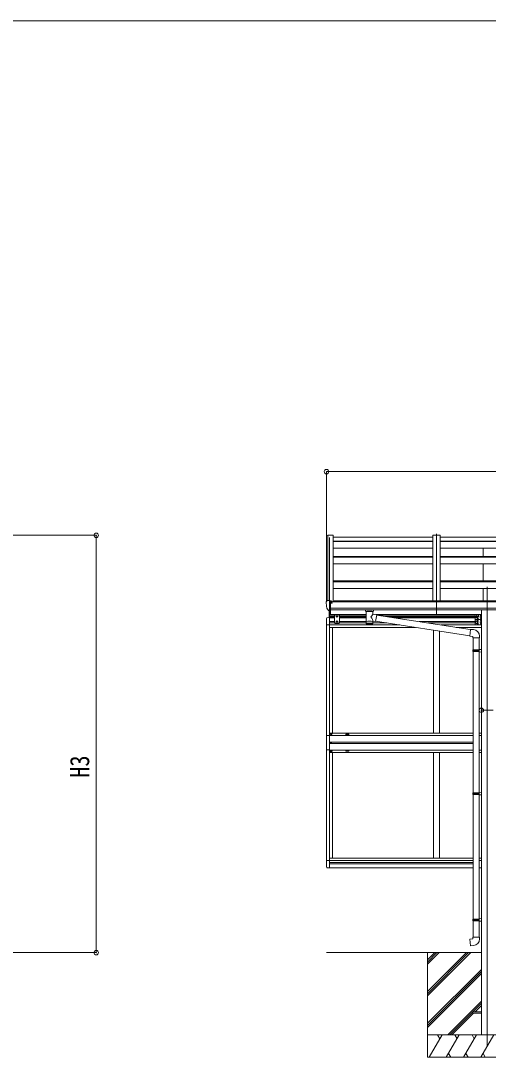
# Model space of a CAD drawing. Units: millimetres at full size, sheet at 1:30; details may follow other scales. Extents: x -8385 to 8479, y -5853 to 5787.
# Drawn here: x 31 to 3161, y -1146 to 5787 of the extents above; entities that cross this region are included whole.
import ezdxf
from ezdxf.enums import TextEntityAlignment as Align

# ---------------------------------------------------------------- set-up
doc = ezdxf.new("R2010")
doc.units = ezdxf.units.MM
doc.header["$LTSCALE"] = 30
doc.header["$PDMODE"] = 32
doc.header["$PDSIZE"] = 30
for name, color, linetype, lineweight in [('0-0_0', 7, 'Continuous', 9), ('0-1_本体', 4, 'Continuous', 9), ('0-2_部品', 7, 'Continuous', 9), ('0-8_PARTS2', 2, 'Continuous', 9), ('0-A_寸法', 6, 'Continuous', 9), ('1-1_GLASS', 4, 'Continuous', 9), ('1-2_GLASS_SEAL', 7, 'Continuous', 9), ('F-0_240', 7, 'Continuous', 9)]:
    doc.layers.add(name, color=color, linetype=linetype, lineweight=lineweight)
doc.styles.add('ＭＳ ゴシック', font='')
doc.styles.get('ＭＳ ゴシック').set_extended_font_data('MS Gothic')

msp = doc.modelspace()

# ---------------------------------------------------------------- linework, layer by layer
at = {"layer": '0-0_0'}
for p, q in [((2078.08, -446.39), (3114.58, -446.39)), ((2754.08, -446.39), (2754.08, -1146.39)), ((2754.08, -707.12), (3014.81, -446.39)), ((2754.08, -721.26), (3028.96, -446.39)), ((2754.08, -735.4), (3043.1, -446.39)), ((2754.08, -523.27), (2830.96, -446.39)), ((2754.08, -509.13), (2816.82, -446.39)), ((2754.08, -494.99), (2802.68, -446.39)), ((2754.08, -919.25), (3114.58, -558.75)), ((2754.08, -933.39), (3114.58, -572.9)), ((2754.08, -947.54), (3114.58, -587.04)), ((2889.07, -996.39), (3114.58, -770.88)), ((3057.73, -841.88), (3114.58, -785.03)), ((3071.87, -841.88), (3114.58, -799.17)), ((2903.22, -996.39), (3054.08, -845.53)), ((2917.36, -996.39), (3062.87, -850.88)), ((3554.08, -996.39), (2754.08, -996.39)), ((2764.37, -1146.39), (2850.97, -996.39)), ((2835.97, -1022.37), (2820.97, -996.39)), ((2879.84, -1146.39), (2966.44, -996.39)), ((2951.44, -1022.38), (2936.44, -996.39)), ((2995.31, -1146.39), (3081.91, -996.39)), ((3066.91, -1022.37), (3051.91, -996.39)), ((3110.78, -1146.39), (3197.38, -996.39)), ((2754.08, -1146.39), (3554.08, -1146.39)), ((2894.84, -1120.41), (2909.84, -1146.39)), ((3010.31, -1120.41), (3025.31, -1146.39)), ((3125.78, -1120.41), (3140.78, -1146.39))]:
    msp.add_line(p, q, dxfattribs=at)
at = {"layer": '0-1_本体'}
for p, q in [((2078.09, 2343.84), (2078.08, 1902.79)), ((2079.03, 2344.73), (2086.87, 2345.14)), ((2087.08, 2345.06), (2087.08, 1909.33)), ((2087.16, 2344.94), (2087.78, 2343.32)), ((2123.08, 2345.15), (2123.08, 1899.15)), ((2123.08, 2332.15), (2789.08, 2332.15)), ((2123.08, 2305.43), (2789.08, 2305.43)), ((2123.08, 2302.85), (2789.08, 2302.85)), ((2789.08, 2345.15), (2789.08, 1905.85)), ((2839.08, 2345.15), (2789.08, 2345.15)), ((2839.08, 2345.15), (2839.08, 1905.85)), ((2839.08, 2332.15), (3505.08, 2332.15)), ((2839.08, 2305.43), (3505.08, 2305.43)), ((2839.08, 2302.85), (3505.08, 2302.85)), ((2123.08, 2258.11), (2789.08, 2258.11)), ((2839.08, 2258.11), (3505.08, 2258.11)), ((3126.58, 2204.38), (3126.58, 2258.11)), ((2123.08, 2204.38), (2789.08, 2204.38)), ((2123.08, 2198.82), (2789.08, 2198.82)), ((2123.08, 2154.82), (2789.08, 2154.82)), ((2839.08, 2204.38), (3505.08, 2204.38)), ((2839.08, 2198.82), (3505.08, 2198.82)), ((2839.08, 2154.82), (3505.08, 2154.82)), ((3126.58, 2040.73), (3126.58, 2154.82)), ((2123.08, 2040.73), (2789.08, 2040.73)), ((2123.08, 2033.93), (2789.08, 2033.93)), ((2839.08, 2040.73), (3505.08, 2040.73)), ((2839.08, 2033.93), (3505.08, 2033.93)), ((2123.08, 1990.38), (2789.08, 1990.38)), ((2839.08, 1990.38), (3505.08, 1990.38)), ((3126.58, 1905.85), (3126.58, 1990.38)), ((7103.58, 1899.15), (2104.58, 1899.15)), ((2128.08, 1899.15), (2128.08, 1905.85)), ((7080.08, 1905.85), (2128.08, 1905.85)), ((2104.58, 1857.93), (7103.58, 1857.93)), ((7103.58, 1846.08), (2104.58, 1846.15)), ((3114.58, 1845.99), (3114.58, -996.42))]:
    msp.add_line(p, q, dxfattribs=at)
msp.add_lwpolyline([(2087.78, 1909.33), (2087.78, 2345.15), (2123.08, 2345.15)], dxfattribs=at)
msp.add_circle((2112.06, 1894.41), 3, dxfattribs=at)
for centre, radius, start, end in [((2079.08, 2343.73), 1, 93, 173.32986), ((2086.88, 2344.84), 0.301, 21.06327, 92.86679)]:
    msp.add_arc(centre, radius, start, end, dxfattribs=at)
at = {"layer": '0-2_部品'}
for p, q in [((2076.08, 1899.97), (2076.08, 1899.34)), ((2082.99, 1908.77), (2078.93, 1902.97)), ((2098.08, 1840.84), (2098.08, 1909.34)), ((2099.58, 1908.43), (2098.08, 1908.43)), ((2104.58, 1899.61), (2098.08, 1900.01)), ((2099.58, 1908.43), (2099.58, 1902.26)), ((2109.26, 1906.93), (2099.58, 1907.65)), ((2099.58, 1904.66), (2113.58, 1904.6)), ((2109.06, 1894.43), (2109.58, 1894.43)), ((2109.58, 1894.43), (2109.88, 1894.43)), ((2110.08, 1904.61), (2110.08, 1906.51)), ((2114.58, 1903.49), (2114.58, 1899.53)), ((2090.46, 1842.65), (2080.71, 1858.03)), ((2096.58, 1840.93), (2092.87, 1841.16)), ((2096.58, 1840.93), (2098.08, 1840.84)), ((2098.08, 1843.04), (2098.58, 1843.04)), ((2098.58, 1843.04), (2099.08, 1844.04)), ((2104.58, 1844.04), (2099.08, 1844.04)), ((2338.58, 1840.03), (2338.58, 1846.15)), ((2342.68, 1835.53), (2342.67, 1755.24)), ((2388.48, 1817.96), (2388.48, 1835.55)), ((2413.7, 1814.05), (2388.48, 1817.97)), ((2392.58, 1840.03), (2392.58, 1846.15)), ((2413.7, 1814.05), (2406.68, 1768.79)), ((3040.54, 1714.74), (2413.39, 1812.04)), ((2388.5, 1755.24), (2388.48, 1771.87)), ((2388.48, 1771.62), (2406.68, 1768.79)), ((3036.87, 1672.81), (2406.95, 1770.54)), ((3061.5, 1714.36), (3040.67, 1716.18)), ((3102.58, 1658.61), (3102.58, 1669.53)), ((3056.58, 1658.61), (3102.58, 1658.61)), ((3058.58, 1658.61), (3058.58, 1579.36)), ((3100.58, 1658.61), (3100.58, 1581.91)), ((3056.58, 1577.36), (3057.58, 1579.36)), ((3056.58, 1577.36), (3100.58, 1577.36)), ((3056.58, 1577.36), (3056.58, 1569.36)), ((3056.58, 1569.36), (3100.58, 1569.36)), ((3056.58, 1569.36), (3057.58, 1567.36)), ((3057.58, 1579.36), (3100.58, 1579.36)), ((3057.58, 1567.36), (3100.58, 1567.36)), ((3058.58, 1567.36), (3058.58, 623.17)), ((3096.11, 1577.36), (3095.68, 1579.36)), ((3098.58, 1581.86), (3114.58, 1582.33)), ((3098.58, 1579.86), (3098.58, 1581.86)), ((3098.58, 1579.86), (3100.58, 1579.86)), ((3098.58, 1564.86), (3098.58, 1566.86)), ((3098.58, 1564.86), (3114.58, 1564.39)), ((3100.58, 1564.8), (3100.58, 625.73)), ((3114.58, 1582.33), (3114.58, 1564.39)), ((3098.58, 625.67), (3114.58, 626.14)), ((3098.58, 623.67), (3098.58, 625.67)), ((3114.58, 626.14), (3114.58, 608.2)), ((3056.58, 621.17), (3057.58, 623.17)), ((3056.58, 621.17), (3100.58, 621.17)), ((3056.58, 621.17), (3056.58, 613.17)), ((3056.58, 613.17), (3100.58, 613.17)), ((3056.58, 613.17), (3057.58, 611.17)), ((3057.58, 623.17), (3100.58, 623.17)), ((3057.58, 611.17), (3100.58, 611.17)), ((3058.58, 611.17), (3058.58, -221.99)), ((3096.11, 621.17), (3095.68, 623.17)), ((3098.58, 623.67), (3100.58, 623.67)), ((3098.58, 608.67), (3098.58, 610.67)), ((3098.58, 608.67), (3114.58, 608.2)), ((3100.58, 608.61), (3100.58, -219.43)), ((3056.58, -223.99), (3057.58, -221.99)), ((3056.58, -223.99), (3100.58, -223.99)), ((3056.58, -223.99), (3056.58, -231.99)), ((3056.58, -231.99), (3100.58, -231.99)), ((3056.58, -231.99), (3057.58, -233.99)), ((3057.58, -221.99), (3100.58, -221.99)), ((3057.58, -233.99), (3100.58, -233.99)), ((3058.58, -233.99), (3058.58, -343.99)), ((3096.11, -223.99), (3095.68, -221.99)), ((3098.58, -219.49), (3114.58, -219.02)), ((3098.58, -221.49), (3098.58, -219.49)), ((3098.58, -221.49), (3100.58, -221.49)), ((3098.58, -236.49), (3098.58, -234.49)), ((3098.58, -236.49), (3114.58, -236.96)), ((3100.58, -236.55), (3100.58, -343.99)), ((3114.58, -219.02), (3114.58, -236.96)), ((3056.58, -343.99), (3102.58, -343.99)), ((3056.58, -353.99), (3056.58, -343.99)), ((3102.58, -343.99), (3102.58, -354.91))]:
    msp.add_line(p, q, dxfattribs=at)
at = {"layer": '0-2_部品', "color": 4}
for p, q in [((3054.08, -841.88), (3114.58, -841.88)), ((3054.08, -841.88), (3054.08, -850.88)), ((3054.08, -850.88), (3114.58, -850.88))]:
    msp.add_line(p, q, dxfattribs=at)
at = {"layer": '0-2_部品'}
for points in [[(2098.08, 1909.34), (2086.08, 1909.34), (2083.75, 1909.2)], [(2104.58, 1844.04), (2104.58, 1902.26), (2099.58, 1902.26)], [(2109.26, 1906.93), (2109.43, 1906.91), (2109.58, 1906.88), (2109.73, 1906.83), (2109.85, 1906.78), (2109.95, 1906.72), (2110.02, 1906.66), (2110.07, 1906.58), (2110.08, 1906.51)], [(2109.88, 1895.61), (2109.88, 1894.43), (2114.58, 1894.43)], [(2114.58, 1896.04), (2114.58, 1894.43), (2115.06, 1894.43)], [(2098.08, 1854.73), (2101.25, 1855.14), (2104.58, 1855.57)], [(2338.62, 1839.98), (2338.6, 1840.33), (2338.84, 1841.29), (2339.36, 1842.17), (2340.17, 1843.01), (2341.28, 1843.81), (2342.68, 1844.53)], [(2338.62, 1840.09), (2338.6, 1839.73), (2338.84, 1838.78), (2339.36, 1837.89), (2340.17, 1837.06), (2341.28, 1836.26), (2342.68, 1835.53)], [(2388.48, 1844.52), (2388.71, 1844.43), (2390.07, 1843.69), (2391.18, 1842.85), (2391.94, 1841.98), (2392.4, 1841.08), (2392.57, 1840.19)], [(2388.48, 1835.55), (2388.71, 1835.64), (2390.07, 1836.37), (2391.18, 1837.22), (2391.94, 1838.09), (2392.4, 1838.99), (2392.57, 1839.87)], [(3040.67, 1716.18), (3036.66, 1670.36), (3056.58, 1668.61), (3056.58, 1658.61)], [(3096.11, 1577.36), (3096.11, 1569.36), (3095.68, 1567.36)], [(3098.58, 1566.86), (3100.58, 1566.86), (3100.58, 1579.86)], [(3096.11, 621.17), (3096.11, 613.17), (3095.68, 611.17)], [(3098.58, 610.67), (3100.58, 610.67), (3100.58, 623.67)], [(3096.11, -223.99), (3096.11, -231.99), (3095.68, -233.99)], [(3098.58, -234.49), (3100.58, -234.49), (3100.58, -221.49)], [(3061.5, -399.74), (3040.67, -401.56), (3036.66, -355.74), (3056.58, -353.99)]]:
    msp.add_lwpolyline(points, dxfattribs=at)
for centre, radius, start, end in [((2079.08, 1899.97), 3, 93, 180), ((2268.57, 1899.34), 192.49, 180.0008, 192.1233), ((2083.81, 1908.2), 1, 93.5, 145), ((2112.08, 1894.43), 2.5, 151.64236, 180), ((2112.08, 1894.43), 2.5, 0, 151.64236), ((2083.31, 1859.53), 3, 191.83348, 210), ((2093.06, 1844.15), 3, 210, 266.5), ((2355.65, 1794.82), 51.38, 92.46126, 104.61963), ((2375.54, 1794.82), 51.38, 75.38037, 87.53874), ((3057.58, 1669.53), 45, 0, 85), ((3057.58, -354.91), 45, 275, 0)]:
    msp.add_arc(centre, radius, start, end, dxfattribs=at)
for centre, major_axis, ratio, start_param, end_param in [((2113.58, 1903.5), (-0.02, 1.1), 0.906239, 4.6917496, 6.2625459), ((2365.58, 1834.34), (-22.91, -0.42), 0.072511, 4.711586, 6.2823824), ((2365.61, 1835.97), (-22.91, -0.42), 0.072511, 4.711586, 6.2823824), ((2365.56, 1835.96), (22.92, -0.42), 0.07247, 0.0008089, 1.5716053), ((2365.56, 1834.34), (22.92, -0.42), 0.07247, 0.0008089, 1.5716053), ((2368.14, 1795.77), (20.32, 22.25), 0.045535, 4.9756507, 6.2441899), ((2376.58, 1840.03), (16, 0), 0.361356, 0, 0.0194874), ((2376.58, 1840.03), (16, 0), 0.361356, 6.2636979, 6.2831853), ((2365.58, 1755.24), (22.92, 0), 0.101955, 6.2829723, 9.4248207), ((2365.58, 1755.24), (22.92, 0), 0.101955, 3.1415499, 6.2833984), ((2365.58, 1767.68), (22.91, 0), 0.122865, 6.2831853, 9.424778), ((2365.58, 1798.41), (-22.81, 26.62), 0.234429, 3.1563334, 4.5976381)]:
    msp.add_ellipse(centre, major_axis=major_axis, ratio=ratio, start_param=start_param, end_param=end_param, dxfattribs=at)
at = {"layer": '0-8_PARTS2'}
for p, q in [((2098.08, 2330.43), (2098.08, 1811.14)), ((2814.08, 1811.14), (2814.08, 2354.99)), ((3154.08, 1999.95), (3154.08, -1075.28))]:
    msp.add_line(p, q, dxfattribs=at)
at = {"layer": '0-A_寸法'}
for p, q in [((2078.09, 2771.15), (2078.09, 2315.58)), ((2078.09, 2771.15), (7130.08, 2771.15)), ((536.47, 2345.42), (-769.96, 2345.42)), ((536.47, -446.38), (536.47, 2345.42)), ((3114.58, 1174.87), (3193.58, 1174.87)), ((536.47, -446.38), (-69.51, -446.38))]:
    msp.add_line(p, q, dxfattribs=at)
for p in [(2078.09, 2771.15), (536.47, 2345.42), (3114.58, 1174.87), (536.47, -446.38)]:
    msp.add_point(p, dxfattribs=at)
at = {"layer": '1-1_GLASS'}
for p, q in [((2098.08, 1814.83), (2133.58, 1814.83)), ((2098.08, 1811.33), (2130.58, 1811.33)), ((2162.58, 1814.83), (2342.68, 1814.83)), ((2165.58, 1811.33), (2342.68, 1811.33)), ((2408.7, 1814.83), (3074.58, 1814.83)), ((2417.96, 1811.33), (3072.61, 1811.33)), ((2078.08, 1745.13), (2078.08, 1006.53)), ((2098.08, 1802.33), (2130.58, 1802.33)), ((2098.08, 1798.83), (2130.58, 1798.83)), ((2098.08, 1794.53), (2098.08, 957.33)), ((2130.58, 1793.83), (2098.08, 1793.83)), ((2098.08, 1767.83), (2130.58, 1767.83)), ((2098.08, 1758.83), (2130.58, 1758.83)), ((2569.43, 1745.33), (2098.08, 1745.33)), ((2165.58, 1802.33), (2342.68, 1802.33)), ((2165.58, 1798.83), (2342.68, 1798.83)), ((2342.68, 1793.83), (2165.58, 1793.83)), ((2165.58, 1767.83), (2342.67, 1767.83)), ((2165.58, 1758.83), (2342.67, 1758.83)), ((2388.5, 1758.83), (2482.41, 1758.83)), ((2475.98, 1802.33), (3072.58, 1802.33)), ((2498.54, 1798.83), (3072.58, 1798.83)), ((2906.16, 1793.83), (2530.77, 1793.83)), ((2698.36, 1767.83), (3072.58, 1767.83)), ((2756.37, 1758.83), (3072.58, 1758.83)), ((2843.39, 1745.33), (3114.58, 1745.33)), ((3072.58, 1793.83), (2906.16, 1793.83)), ((2672.56, 1729.33), (2098.08, 1729.33)), ((2118.08, 1729.33), (2118.08, 1022.33)), ((2794.08, 1710.48), (2794.08, 1022.33)), ((2834.08, 1704.27), (2834.08, 1022.33)), ((3114.58, 1729.33), (2946.53, 1729.33)), ((2098.08, 1022.33), (3058.58, 1022.33)), ((2098.08, 1006.33), (3058.58, 1006.33)), ((3100.78, 1022.33), (3114.78, 1022.33)), ((3100.78, 1006.33), (3114.78, 1006.33)), ((2078.08, 908.13), (2078.08, 169.52)), ((2098.08, 961.83), (3058.58, 961.83)), ((2098.08, 957.33), (2098.08, 120.33)), ((3058.58, 952.83), (2098.08, 952.83)), ((2098.08, 908.33), (3058.58, 908.33)), ((3100.78, 908.33), (3114.78, 908.33)), ((3058.58, 892.33), (2098.08, 892.33)), ((2118.08, 892.33), (2118.08, 185.33)), ((2794.08, 185.33), (2794.08, 892.56)), ((2834.08, 185.33), (2834.08, 889.06)), ((3100.78, 892.33), (3114.78, 892.33)), ((2098.08, 185.33), (3058.58, 185.33)), ((2098.08, 169.33), (3056.58, 169.33)), ((2098.08, 155.83), (3058.58, 155.83)), ((2098.08, 146.83), (3058.58, 146.83)), ((3100.78, 185.33), (3114.78, 185.33)), ((3100.78, 169.33), (3114.78, 169.33)), ((2098.08, 120.83), (3058.58, 120.83)), ((3100.78, 120.83), (3114.78, 120.83))]:
    msp.add_line(p, q, dxfattribs=at)
for points in [[(2228.08, 1008.83), (2208.08, 1008.83), (2208.08, 1013.83), (2228.08, 1013.83)], [(2228.08, 906.83), (2208.08, 906.83), (2208.08, 901.83), (2228.08, 901.83)]]:
    msp.add_lwpolyline(points, close=True, dxfattribs=at)
at = {"layer": '1-2_GLASS_SEAL'}
for p, q in [((2096.58, 1794.62), (2096.58, 1841.22)), ((2098.08, 1794.62), (2098.08, 1841.13)), ((2103.58, 1815.13), (2103.58, 1844.33)), ((2134.58, 1816.13), (2130.58, 1812.13)), ((2130.58, 1812.13), (2130.58, 1758.63)), ((2161.58, 1816.13), (2134.58, 1816.13)), ((2161.58, 1816.13), (2165.58, 1812.13)), ((2165.58, 1758.63), (2165.58, 1812.13)), ((3072.58, 1811.13), (3072.58, 1786.13)), ((3077.58, 1816.13), (3114.58, 1816.13)), ((3111.58, 1811.63), (3110.78, 1811.48)), ((3111.58, 1803.63), (3110.78, 1803.77)), ((3111.58, 1803.63), (3112.08, 1803.71)), ((3112.08, 1816.13), (3112.08, 1781.13)), ((3114.58, 1816.13), (3114.58, 1781.13)), ((2077.58, 1788.33), (2077.58, 1745.43)), ((2098.08, 1745.43), (2077.58, 1745.43)), ((2098.08, 1794.63), (2082.8, 1793.82)), ((2134.58, 1754.63), (2130.58, 1758.63)), ((2161.58, 1754.63), (2134.58, 1754.63)), ((2148.08, 1771.13), (2141.58, 1767.38)), ((2141.58, 1767.38), (2141.58, 1759.87)), ((2141.58, 1759.87), (2148.08, 1756.12)), ((2154.58, 1767.38), (2148.08, 1771.13)), ((2148.08, 1756.12), (2154.58, 1759.87)), ((2154.58, 1759.87), (2154.58, 1767.38)), ((2161.58, 1754.63), (2165.58, 1758.63)), ((3072.58, 1776.13), (3072.58, 1751.13)), ((3077.58, 1781.13), (3114.58, 1781.13)), ((3077.58, 1781.13), (3114.58, 1781.13)), ((3077.58, 1746.13), (3114.58, 1746.13)), ((3112.08, 1798.63), (3105.08, 1798.63)), ((3112.08, 1763.63), (3105.08, 1763.63)), ((3111.58, 1793.63), (3110.78, 1793.48)), ((3111.58, 1785.63), (3110.78, 1785.77)), ((3111.58, 1776.63), (3110.78, 1776.48)), ((3111.58, 1768.63), (3110.78, 1768.77)), ((3111.58, 1758.63), (3110.78, 1758.48)), ((3111.58, 1750.63), (3110.78, 1750.77)), ((3111.58, 1785.63), (3112.08, 1785.71)), ((3111.58, 1768.63), (3112.08, 1768.71)), ((3111.58, 1750.63), (3112.08, 1750.71)), ((3112.08, 1781.13), (3112.08, 1746.13)), ((3114.58, 1781.13), (3114.58, 1746.13)), ((2107.58, 1015.63), (2106.58, 1015.63)), ((2110.58, 1016.63), (2111.58, 1016.63)), ((2106.85, 958.54), (2106.03, 958.54)), ((2109.31, 957.72), (2110.13, 957.72)), ((2107.58, 900.63), (2106.58, 900.63)), ((2110.58, 899.63), (2111.58, 899.63)), ((2098.08, 169.82), (2077.58, 169.82)), ((2077.58, 126.91), (2077.58, 169.82)), ((2098.08, 120.62), (2082.8, 121.42))]:
    msp.add_line(p, q, dxfattribs=at)
for points in [[(2141.58, 1810.88), (2148.08, 1814.63), (2154.58, 1810.88)], [(2154.58, 1810.88), (2154.58, 1803.37), (2148.08, 1799.62), (2141.58, 1803.37), (2141.58, 1810.88)], [(3112.08, 1803.63), (3105.08, 1798.63), (3112.08, 1793.63)], [(3112.47, 1807.63), (3111.84, 1808.81), (3109.6, 1809.93)], [(3112.47, 1807.63), (3111.84, 1806.44), (3109.6, 1805.33)], [(3111.58, 1803.63), (3111.58, 1811.63), (3112.08, 1811.54), (3112.08, 1803.71)], [(3112.08, 1768.63), (3105.08, 1763.63), (3112.08, 1758.63)], [(3112.47, 1789.63), (3111.84, 1790.81), (3109.6, 1791.93)], [(3112.47, 1789.63), (3111.84, 1788.44), (3109.6, 1787.33)], [(3112.47, 1772.63), (3111.84, 1773.81), (3109.6, 1774.93)], [(3112.47, 1772.63), (3111.84, 1771.44), (3109.6, 1770.33)], [(3112.47, 1754.63), (3111.84, 1755.81), (3109.6, 1756.93)], [(3112.47, 1754.63), (3111.84, 1753.44), (3109.6, 1752.33)], [(3111.58, 1785.63), (3111.58, 1793.63), (3112.08, 1793.54), (3112.08, 1785.71)], [(3111.58, 1768.63), (3111.58, 1776.63), (3112.08, 1776.54), (3112.08, 1768.71)], [(3111.58, 1750.63), (3111.58, 1758.63), (3112.08, 1758.54), (3112.08, 1750.71)], [(2098.08, 1007.13), (2077.38, 1007.13), (2077.38, 909.13), (2098.08, 909.13)], [(2106.58, 1015.63), (2106.58, 1016.63), (2107.58, 1016.63)], [(2108.58, 1017.63), (2108.58, 1018.63), (2109.58, 1018.63), (2109.58, 1017.63)], [(2109.58, 1014.63), (2109.58, 1013.63), (2108.58, 1013.63), (2108.58, 1014.63)], [(2111.58, 1016.63), (2111.58, 1015.63), (2110.58, 1015.63)], [(2106.03, 958.54), (2106.03, 957.72), (2106.85, 957.72)], [(2108.49, 959.36), (2108.49, 960.18), (2107.67, 960.18), (2107.67, 959.36)], [(2107.67, 956.9), (2107.67, 956.08), (2108.49, 956.08), (2108.49, 956.9)], [(2109.58, 901.63), (2109.58, 902.63), (2108.58, 902.63), (2108.58, 901.63)], [(2110.13, 957.72), (2110.13, 958.54), (2109.31, 958.54)], [(2106.58, 900.63), (2106.58, 899.63), (2107.58, 899.63)], [(2108.58, 898.63), (2108.58, 897.63), (2109.58, 897.63), (2109.58, 898.63)], [(2111.58, 899.63), (2111.58, 900.63), (2110.58, 900.63)]]:
    msp.add_lwpolyline(points, dxfattribs=at)
for points in [[(3089.58, 1799.62), (3096.08, 1803.37), (3096.08, 1810.88), (3089.58, 1814.63), (3083.08, 1810.88), (3083.08, 1803.37)], [(3082.58, 1756.12), (3089.08, 1759.87), (3089.08, 1767.38), (3082.58, 1771.13), (3076.08, 1767.38), (3076.08, 1759.87)]]:
    msp.add_lwpolyline(points, close=True, dxfattribs=at)
for centre, radius in [((2148.08, 1807.13), 8.5), ((2148.08, 1807.13), 7.5), ((2148.08, 1807.13), 6.5), ((3089.58, 1807.13), 8.5), ((3089.58, 1807.13), 7.5), ((3089.58, 1807.13), 6.5), ((2148.08, 1763.63), 8.5), ((2148.08, 1763.63), 7.5), ((2148.08, 1763.63), 6.5), ((3082.58, 1763.63), 8.5), ((3082.58, 1763.63), 7.5), ((3082.58, 1763.63), 6.5), ((3089.58, 1790.13), 4.25), ((2109.08, 1016.13), 5.9), ((2109.08, 900.13), 5.9), ((2108.08, 958.13), 3.75)]:
    msp.add_circle(centre, radius, dxfattribs=at)
for centre, radius, start, end in [((3077.58, 1811.13), 5, 90, 180), ((3082.58, 1798.63), 4.25, 94.76077, 6.29431), ((3115.68, 1807.63), 6.5, 147.94412, 212.05588), ((3110.94, 1810.6), 0.9, 100, 147.94412), ((3110.94, 1804.65), 0.9, 212.05588, 260), ((2083.08, 1788.33), 5.5, 93, 180), ((3077.58, 1786.13), 5, 180, 270), ((3077.58, 1776.13), 5, 90, 180), ((3077.58, 1751.13), 5, 180, 270), ((3089.58, 1772.13), 4.25, 274.76077, 186.29431), ((3089.58, 1755.13), 4.25, 173.70569, 85.23923), ((3115.68, 1789.63), 6.5, 147.94412, 212.05588), ((3115.68, 1772.63), 6.5, 147.94412, 212.05588), ((3115.68, 1754.63), 6.5, 147.94412, 212.05588), ((3110.94, 1792.6), 0.9, 100, 147.94412), ((3110.94, 1786.65), 0.9, 212.05588, 260), ((3110.94, 1775.6), 0.9, 100, 147.94412), ((3110.94, 1769.65), 0.9, 212.05588, 260), ((3110.94, 1757.6), 0.9, 100, 147.94412), ((3110.94, 1751.65), 0.9, 212.05588, 260), ((2107.58, 1017.63), 1, 270, 0), ((2107.58, 1014.63), 1, 0, 90), ((2110.58, 1017.63), 1, 180, 270), ((2110.58, 1014.63), 1, 90, 180), ((2106.85, 959.36), 0.82, 270, 0), ((2106.85, 956.9), 0.82, 0, 90), ((2107.58, 901.63), 1, 270, 0), ((2109.31, 959.36), 0.82, 180, 270), ((2109.31, 956.9), 0.82, 90, 180), ((2110.58, 901.63), 1, 180, 270), ((2107.58, 898.63), 1, 0, 90), ((2110.58, 898.63), 1, 90, 180), ((2083.08, 126.91), 5.5, 180, 267)]:
    msp.add_arc(centre, radius, start, end, dxfattribs=at)
at = {"layer": 'F-0_240', "color": 5}
msp.add_line((-8385.45, 5787.34), (8054.55, 5787.34), dxfattribs=at)

# ---------------------------------------------------------------- texts
at = {"layer": '0-A_寸法', "color": 7, "style": 'ＭＳ ゴシック', "width": 0.85}
msp.add_text('H3', height=129, rotation=90, dxfattribs=at).set_placement((528.47, 723.52), align=Align.BOTTOM_LEFT)

doc.saveas('drawing.dxf')
